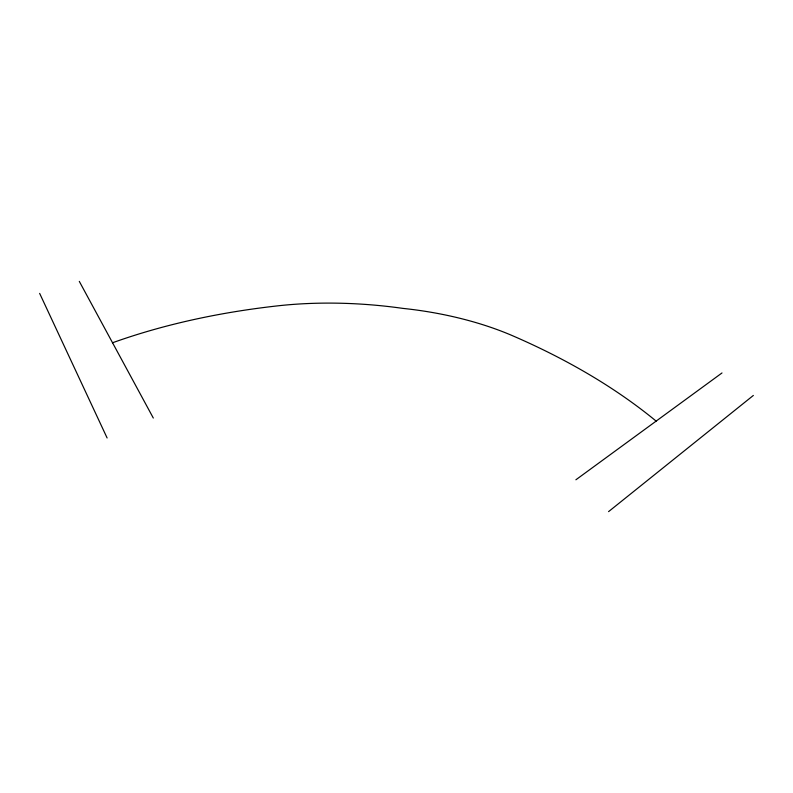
<?xml version="1.0" encoding="UTF-8"?>
<svg xmlns="http://www.w3.org/2000/svg" width="793" height="793" viewBox="0 0 793 793"><rect width="100%" height="100%" fill="white"/><g stroke="black" fill="none" stroke-linecap="round" stroke-linejoin="round"><path stroke-width="1.19" d="M608.578 511.624L753.35 395.449M575.896 479.785L721.997 372.958M79.3 281.376L153.307 418.04M39.65 293.39L107.114 437.974M656.148 421.113A732.098 404.777 -2.7 0 0 512.972 335.905A187.435 81.52 6.8 0 0 402.884 308.388A242.638 109.563 6.3 0 0 277.887 305.83A661.749 378.737 12 0 0 112.537 342.764"/></g></svg>
